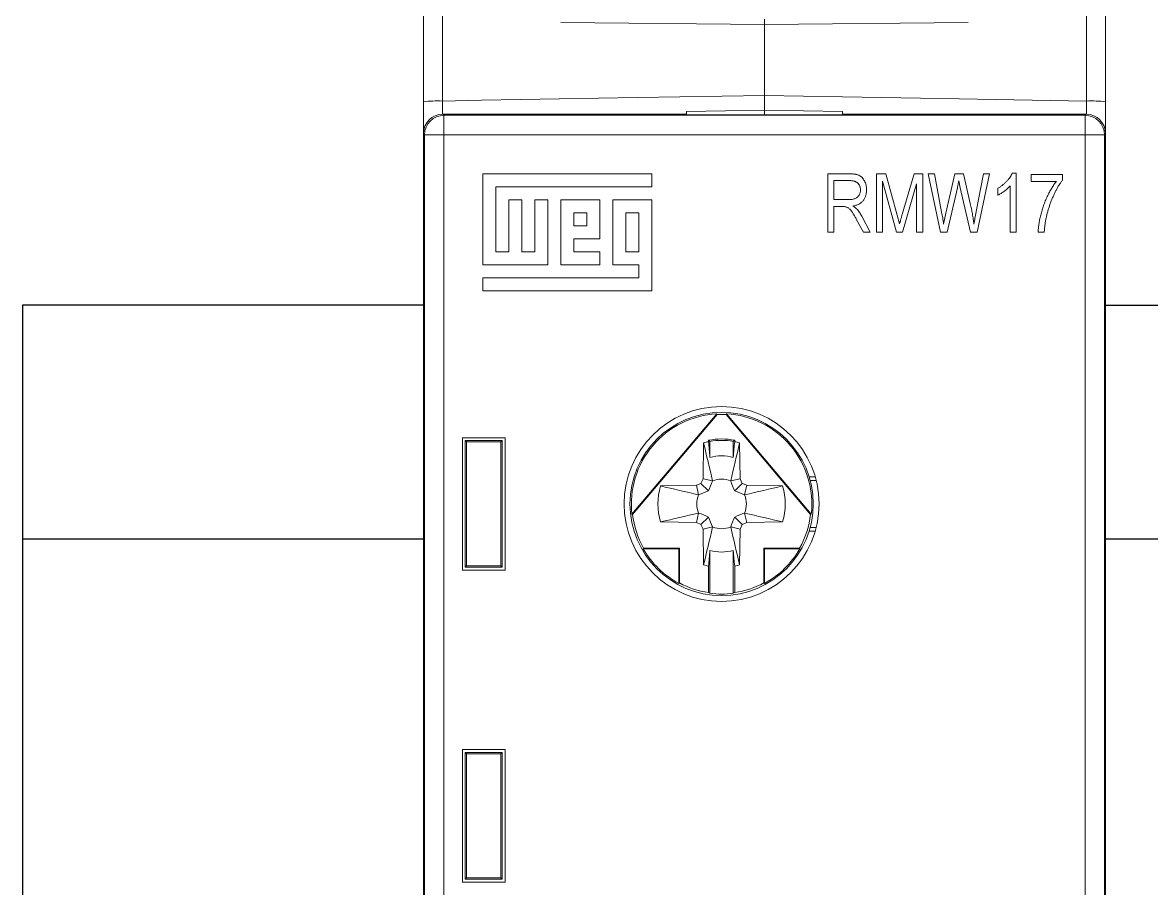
# Model space of a CAD drawing. Header units: millimetres. Extents: x -72 to 2978, y -1067 to 2817.
# Drawn here: x 1490.23 to 1519.18, y 786.95 to 809.17 of the extents above; entities that cross this region are included whole.
import ezdxf

# ---------------------------------------------------------------- set-up
doc = ezdxf.new("R2010")
doc.units = ezdxf.units.MM

msp = doc.modelspace()

# ---------------------------------------------------------------- linework, layer by layer
at = {"color": 7, "linetype": 'Continuous', "lineweight": 15}
for p, q in [((1500.508, 807.138), (1500.508, 814.868)), ((1500.999, 814.892), (1500.999, 807.156)), ((1517.517, 807.156), (1517.517, 814.892)), ((1518.008, 814.868), (1518.008, 807.138)), ((1509.258, 809.123), (1504.038, 809.169)), ((1509.258, 809.123), (1514.479, 809.169)), ((1509.258, 809.123), (1509.258, 807.3)), ((1501.008, 806.818), (1501.037, 806.789)), ((1507.258, 806.818), (1501.008, 806.818)), ((1501.037, 806.289), (1501.037, 806.789)), ((1501.037, 806.789), (1517.479, 806.789)), ((1507.052, 806.808), (1507.052, 806.798)), ((1507.258, 806.808), (1507.052, 806.808)), ((1507.052, 806.798), (1507.052, 806.808)), ((1507.052, 806.798), (1511.464, 806.798)), ((1507.258, 806.884), (1509.258, 806.918)), ((1507.258, 806.798), (1507.258, 806.884)), ((1509.258, 806.918), (1509.258, 806.798)), ((1509.258, 806.918), (1511.258, 806.884)), ((1511.258, 806.884), (1511.258, 806.798)), ((1517.508, 806.818), (1511.258, 806.818)), ((1511.464, 806.808), (1511.258, 806.808)), ((1511.464, 806.798), (1511.464, 806.808)), ((1511.464, 806.798), (1511.464, 806.808)), ((1517.479, 806.789), (1517.508, 806.818)), ((1517.479, 806.289), (1517.479, 806.789)), ((1500.537, 806.289), (1500.508, 806.318)), ((1500.508, 806.318), (1500.508, 762.518)), ((1500.508, 806.174), (1500.508, 762.663)), ((1501.037, 806.289), (1500.537, 806.289)), ((1500.537, 762.548), (1500.537, 806.289)), ((1517.479, 806.289), (1501.037, 806.289)), ((1501.037, 806.289), (1501.037, 762.548)), ((1517.479, 762.548), (1517.479, 806.289)), ((1517.979, 806.289), (1517.479, 806.289)), ((1518.008, 806.318), (1517.979, 806.289)), ((1517.979, 806.289), (1517.979, 762.548)), ((1518.008, 762.518), (1518.008, 806.318)), ((1518.008, 762.663), (1518.008, 806.174)), ((1506.371, 805.289), (1502.037, 805.289)), ((1502.037, 805.289), (1502.037, 802.956)), ((1506.371, 804.956), (1506.371, 805.289)), ((1510.881, 803.789), (1510.881, 805.289)), ((1510.881, 805.289), (1511.432, 805.289)), ((1512.128, 805.289), (1512.372, 805.289)), ((1512.128, 803.789), (1512.128, 805.289)), ((1512.372, 805.289), (1512.664, 804.227)), ((1512.79, 804.245), (1513.096, 805.289)), ((1513.096, 805.289), (1513.316, 805.289)), ((1513.316, 805.289), (1513.316, 803.789)), ((1513.772, 803.789), (1513.459, 805.289)), ((1513.459, 805.289), (1513.617, 805.289)), ((1513.617, 805.289), (1513.801, 804.306)), ((1513.908, 804.276), (1514.144, 805.289)), ((1514.144, 805.289), (1514.361, 805.289)), ((1514.361, 805.289), (1514.536, 804.53)), ((1514.689, 804.325), (1514.874, 805.289)), ((1515.032, 805.289), (1514.711, 803.789)), ((1514.874, 805.289), (1515.032, 805.289)), ((1515.612, 805.309), (1515.713, 805.309)), ((1515.713, 805.309), (1515.713, 803.789)), ((1516.102, 805.094), (1516.102, 805.27)), ((1516.102, 805.27), (1516.901, 805.27)), ((1516.901, 805.27), (1516.901, 805.126)), ((1502.371, 804.956), (1506.371, 804.956)), ((1502.371, 803.289), (1502.371, 804.956)), ((1511.037, 805.114), (1511.037, 804.627)), ((1511.443, 805.114), (1511.037, 805.114)), ((1512.284, 805.098), (1512.284, 803.789)), ((1512.641, 803.789), (1512.284, 805.098)), ((1513.161, 805.027), (1512.801, 803.789)), ((1513.161, 803.789), (1513.161, 805.027)), ((1514.206, 804.932), (1513.943, 803.789)), ((1514.28, 804.932), (1514.242, 805.108)), ((1514.538, 803.789), (1514.28, 804.932)), ((1515.557, 803.789), (1515.557, 804.977)), ((1516.745, 805.094), (1516.102, 805.094)), ((1515.245, 804.744), (1515.245, 804.919)), ((1503.037, 804.622), (1502.704, 804.622)), ((1502.704, 804.622), (1502.704, 803.289)), ((1503.037, 803.289), (1503.037, 804.622)), ((1503.371, 804.622), (1503.371, 803.289)), ((1503.704, 804.622), (1503.371, 804.622)), ((1503.704, 802.956), (1503.704, 804.622)), ((1504.037, 804.622), (1504.037, 802.956)), ((1505.037, 804.622), (1504.037, 804.622)), ((1505.037, 803.622), (1505.037, 804.622)), ((1505.371, 804.622), (1505.371, 802.956)), ((1506.371, 804.622), (1505.371, 804.622)), ((1506.371, 802.289), (1506.371, 804.622)), ((1511.037, 804.627), (1511.403, 804.627)), ((1511.236, 804.451), (1511.037, 804.451)), ((1511.037, 804.451), (1511.037, 803.789)), ((1504.371, 804.289), (1504.371, 803.956)), ((1504.704, 804.289), (1504.371, 804.289)), ((1504.704, 803.956), (1504.704, 804.289)), ((1506.037, 804.289), (1505.704, 804.289)), ((1505.704, 804.289), (1505.704, 803.289)), ((1506.037, 803.289), (1506.037, 804.289)), ((1511.795, 803.789), (1511.622, 804.11)), ((1511.753, 804.199), (1511.972, 803.789)), ((1512.664, 804.227), (1512.722, 804.005)), ((1513.852, 803.999), (1513.908, 804.276)), ((1504.371, 803.956), (1504.704, 803.956)), ((1511.037, 803.789), (1510.881, 803.789)), ((1511.972, 803.789), (1511.795, 803.789)), ((1512.284, 803.789), (1512.128, 803.789)), ((1512.801, 803.789), (1512.641, 803.789)), ((1513.316, 803.789), (1513.161, 803.789)), ((1513.943, 803.789), (1513.772, 803.789)), ((1514.711, 803.789), (1514.538, 803.789)), ((1515.713, 803.789), (1515.557, 803.789)), ((1516.433, 803.789), (1516.278, 803.789)), ((1504.371, 803.289), (1504.371, 803.622)), ((1504.371, 803.622), (1505.037, 803.622)), ((1502.704, 803.289), (1502.371, 803.289)), ((1503.371, 803.289), (1503.037, 803.289)), ((1505.037, 803.289), (1504.371, 803.289)), ((1505.037, 802.956), (1505.037, 803.289)), ((1505.704, 803.289), (1506.037, 803.289)), ((1502.037, 802.956), (1503.704, 802.956)), ((1504.037, 802.956), (1505.037, 802.956)), ((1505.371, 802.956), (1506.037, 802.956)), ((1506.037, 802.956), (1506.037, 802.622)), ((1502.037, 802.622), (1502.037, 802.289)), ((1506.037, 802.622), (1502.037, 802.622)), ((1502.037, 802.289), (1506.371, 802.289)), ((1505.858, 796.557), (1508.034, 799.13)), ((1505.876, 796.551), (1508.042, 799.113)), ((1508.042, 799.113), (1508.034, 799.13)), ((1508.282, 799.13), (1508.274, 799.113)), ((1508.274, 799.113), (1510.44, 796.551)), ((1508.282, 799.13), (1510.458, 796.557)), ((1501.508, 798.518), (1502.608, 798.518)), ((1501.508, 795.118), (1501.508, 798.518)), ((1501.618, 798.409), (1501.583, 798.443)), ((1501.583, 798.443), (1501.583, 795.193)), ((1502.533, 798.443), (1501.583, 798.443)), ((1501.618, 798.409), (1501.618, 795.228)), ((1502.498, 798.409), (1501.618, 798.409)), ((1502.498, 798.409), (1502.533, 798.443)), ((1502.498, 795.228), (1502.498, 798.409)), ((1502.533, 795.193), (1502.533, 798.443)), ((1502.608, 798.518), (1502.608, 795.118)), ((1507.697, 798.384), (1507.681, 797.464)), ((1507.823, 798.452), (1507.823, 798.416)), ((1507.858, 798.423), (1507.858, 798.015)), ((1508.458, 798.015), (1508.458, 798.423)), ((1508.493, 798.416), (1508.493, 798.452)), ((1508.635, 797.464), (1508.619, 798.384)), ((1507.681, 797.464), (1507.629, 797.347)), ((1507.681, 797.464), (1507.926, 797.409)), ((1508.635, 797.464), (1508.391, 797.409)), ((1508.687, 797.347), (1508.635, 797.464)), ((1510.401, 797.518), (1510.558, 797.518)), ((1510.43, 797.418), (1510.585, 797.418)), ((1507.513, 797.296), (1506.592, 797.28)), ((1507.629, 797.347), (1507.513, 797.296)), ((1507.513, 797.296), (1507.567, 797.051)), ((1507.629, 797.347), (1507.823, 797.153)), ((1508.687, 797.347), (1508.493, 797.153)), ((1508.803, 797.296), (1508.687, 797.347)), ((1508.803, 797.296), (1508.749, 797.051)), ((1509.724, 797.28), (1508.803, 797.296)), ((1505.858, 796.557), (1505.876, 796.551)), ((1507.513, 796.341), (1507.567, 796.586)), ((1508.803, 796.341), (1508.749, 796.586)), ((1510.44, 796.551), (1510.458, 796.557)), ((1506.592, 796.357), (1507.513, 796.341)), ((1507.513, 796.341), (1507.629, 796.289)), ((1507.629, 796.289), (1507.823, 796.483)), ((1507.629, 796.289), (1507.681, 796.173)), ((1508.687, 796.289), (1508.493, 796.483)), ((1508.635, 796.173), (1508.687, 796.289)), ((1508.687, 796.289), (1508.803, 796.341)), ((1508.803, 796.341), (1509.724, 796.357)), ((1507.681, 796.173), (1507.926, 796.228)), ((1507.681, 796.173), (1507.697, 795.253)), ((1508.635, 796.173), (1508.391, 796.228)), ((1508.619, 795.253), (1508.635, 796.173)), ((1510.558, 796.118), (1510.401, 796.118)), ((1510.585, 796.218), (1510.43, 796.218)), ((1506.159, 795.686), (1506.149, 795.668)), ((1507.058, 795.668), (1506.149, 795.668)), ((1507.076, 795.686), (1506.159, 795.686)), ((1507.058, 795.668), (1507.076, 795.686)), ((1507.058, 794.781), (1507.058, 795.668)), ((1507.076, 794.792), (1507.076, 795.686)), ((1509.241, 795.686), (1509.241, 794.792)), ((1510.157, 795.686), (1509.241, 795.686)), ((1509.258, 795.668), (1509.241, 795.686)), ((1510.167, 795.668), (1509.258, 795.668)), ((1509.258, 795.668), (1509.258, 794.781)), ((1507.858, 795.622), (1507.858, 794.526)), ((1508.458, 794.526), (1508.458, 795.622)), ((1502.608, 795.118), (1501.508, 795.118)), ((1501.618, 795.228), (1501.583, 795.193)), ((1501.583, 795.193), (1502.533, 795.193)), ((1501.618, 795.228), (1502.498, 795.228)), ((1502.498, 795.228), (1502.533, 795.193)), ((1507.823, 795.221), (1507.823, 794.545)), ((1508.493, 794.545), (1508.493, 795.221)), ((1507.058, 794.781), (1507.076, 794.792)), ((1509.241, 794.792), (1509.258, 794.781)), ((1501.508, 790.518), (1502.608, 790.518)), ((1501.508, 787.118), (1501.508, 790.518)), ((1502.608, 790.518), (1502.608, 787.118)), ((1501.618, 790.409), (1501.583, 790.443)), ((1501.583, 790.443), (1501.583, 787.193)), ((1502.533, 790.443), (1501.583, 790.443)), ((1501.618, 790.409), (1501.618, 787.228)), ((1502.498, 790.409), (1501.618, 790.409)), ((1502.498, 790.409), (1502.533, 790.443)), ((1502.498, 787.228), (1502.498, 790.409)), ((1502.533, 787.193), (1502.533, 790.443)), ((1502.608, 787.118), (1501.508, 787.118)), ((1501.618, 787.228), (1501.583, 787.193)), ((1501.583, 787.193), (1502.533, 787.193)), ((1501.618, 787.228), (1502.498, 787.228)), ((1502.498, 787.228), (1502.533, 787.193))]:
    msp.add_line(p, q, dxfattribs=at)
at = {"color": 102, "linetype": 'Continuous', "lineweight": 15}
msp.add_line((1509.258, 809.123), (1509.258, 809.258), dxfattribs=at)
msp.add_line((1518.008, 800.174), (1518.008, 806.174))
at = {"color": 6}
for p, q in [((1500.508, 801.918), (1490.228, 801.918)), ((1490.228, 801.918), (1490.228, 795.918)), ((1500.508, 795.918), (1490.228, 795.918)), ((1490.228, 795.918), (1490.228, 766.918))]:
    msp.add_line(p, q, dxfattribs=at)
at = {"color": 6, "linetype": 'ByBlock'}
for p, q in [((1518.008, 801.918), (1524.162, 801.918)), ((1524.162, 795.918), (1518.008, 795.918))]:
    msp.add_line(p, q, dxfattribs=at)
at = {"color": 7, "linetype": 'Continuous', "lineweight": 15, "flags": 128}
for points in [[(1500.999, 807.156), (1501.999, 807.174), (1505.998, 807.243), (1509.258, 807.3)], [(1509.258, 807.3), (1510.258, 807.283), (1514.257, 807.213), (1517.517, 807.156)], [(1510.167, 795.668), (1510.162, 795.677), (1510.157, 795.686)]]:
    msp.add_lwpolyline(points, dxfattribs=at)
at = {"color": 7, "linetype": 'Continuous', "lineweight": 15}
for radius in [2.5, 2.35]:
    msp.add_circle((1508.158, 796.818), radius, dxfattribs=at)
for centre, radius, start, end in [((1500.878, 803.734), 3.424, 87.9713, 96.2035), ((1517.638, 803.734), 3.424, 83.7965, 92.0287), ((1501.037, 806.289), 0.5, 90.0017, 179.9984), ((1517.479, 806.289), 0.5, 0.0016, 89.9983), ((1508.158, 796.818), 2.315, 93.0745, 186.4936), ((1508.158, 796.818), 2.298, 87.1131, 92.8869), ((1508.158, 796.818), 2.315, 353.5064, 86.9255), ((1508.158, 796.818), 1.632, 101.8415, 106.4118), ((1508.158, 796.818), 1.667, 78.4101, 101.5899), ((1508.158, 796.818), 1.632, 79.4085, 100.5915), ((1508.158, 796.818), 1.632, 73.5882, 78.1585), ((1508.158, 796.818), 1.233, 75.9215, 104.0785), ((1508.158, 796.818), 0.635, 68.5164, 111.4836), ((1508.158, 796.818), 1.632, 163.5882, 196.4118), ((1508.158, 796.818), 1.632, 343.5882, 16.4118), ((1508.158, 796.818), 0.635, 158.5164, 201.4836), ((1508.158, 796.818), 0.635, 338.5164, 21.4836), ((1508.158, 796.818), 2.298, 186.6813, 209.5325), ((1508.158, 796.818), 2.298, 330.4675, 353.3187), ((1508.158, 796.818), 0.635, 248.5164, 291.4836), ((1508.158, 796.818), 2.315, 209.7846, 241.6313), ((1508.158, 796.818), 2.315, 298.3687, 330.2154), ((1508.158, 796.818), 1.233, 255.9215, 284.0785), ((1508.158, 796.818), 1.632, 253.5882, 258.1585), ((1508.158, 796.818), 1.632, 281.8415, 286.4118), ((1508.158, 796.818), 2.298, 241.8906, 261.6181), ((1508.158, 796.818), 2.312, 262.5431, 277.4569), ((1508.158, 796.818), 2.298, 278.3819, 298.1094)]:
    msp.add_arc(centre, radius, start, end, dxfattribs=at)
for centre, major_axis, ratio, start_param, end_param in [((1501.008, 806.318), (-0.354, 0.354), 0.999973, 5.497801, 7.06857), ((1517.508, 806.318), (0.354, 0.354), 0.999973, 5.497801, 7.06857), ((1509.315, 796.818), (2.894, 0), 0.916608, 4.17078, 4.184807), ((1507.001, 796.818), (2.894, 0), 0.916608, 5.239971, 5.253998)]:
    msp.add_ellipse(centre, major_axis=major_axis, ratio=ratio, start_param=start_param, end_param=end_param, dxfattribs=at)
for points, knots in [([(1509.258, 807.3), (1509.258, 807.245), (1509.258, 807.133), (1509.258, 806.993), (1509.258, 806.934), (1509.258, 806.908)], [0, 0, 0, 0, 0.359008, 0.718015, 1, 1, 1, 1]), ([(1509.258, 806.908), (1509.258, 806.914), (1509.258, 806.946), (1509.258, 807.051), (1509.258, 807.183), (1509.258, 807.269), (1509.258, 807.3)], [0, 0, 0, 0, 0.087417, 0.44514, 0.802841, 1, 1, 1, 1]), ([(1500.508, 807.138), (1500.508, 807.077), (1500.508, 806.903), (1500.508, 806.637), (1500.508, 806.414), (1500.508, 806.341), (1500.508, 806.318)], [0, 0, 0, 0, 0.183153, 0.515053, 0.846973, 1, 1, 1, 1]), ([(1518.008, 806.318), (1518.008, 806.381), (1518.008, 806.51), (1518.008, 806.804), (1518.008, 807.027), (1518.008, 807.138)], [0, 0, 0, 0, 0.322195, 0.661098, 1, 1, 1, 1]), ([(1511.432, 805.289), (1511.446, 805.289), (1511.473, 805.289), (1511.512, 805.287), (1511.548, 805.283), (1511.582, 805.279), (1511.612, 805.273), (1511.64, 805.265), (1511.665, 805.257), (1511.694, 805.244), (1511.728, 805.223), (1511.764, 805.191), (1511.796, 805.151), (1511.824, 805.105), (1511.847, 805.054), (1511.863, 804.998), (1511.873, 804.938), (1511.874, 804.897), (1511.875, 804.876)], [0, 0, 0, 0, 0.059861, 0.115867, 0.168079, 0.216582, 0.261137, 0.301832, 0.339688, 0.374291, 0.44084, 0.509232, 0.581286, 0.658766, 0.739724, 0.822665, 0.908999, 1, 1, 1, 1]), ([(1515.245, 804.919), (1515.266, 804.932), (1515.308, 804.957), (1515.367, 805), (1515.422, 805.048), (1515.473, 805.099), (1515.518, 805.151), (1515.557, 805.204), (1515.588, 805.256), (1515.604, 805.291), (1515.612, 805.309)], [0, 0, 0, 0, 0.135284, 0.26941, 0.402801, 0.536191, 0.665211, 0.785343, 0.896318, 1, 1, 1, 1]), ([(1511.719, 804.875), (1511.719, 804.884), (1511.718, 804.901), (1511.715, 804.927), (1511.71, 804.951), (1511.702, 804.974), (1511.692, 804.995), (1511.681, 805.015), (1511.666, 805.033), (1511.65, 805.05), (1511.631, 805.065), (1511.611, 805.078), (1511.588, 805.089), (1511.563, 805.099), (1511.536, 805.105), (1511.507, 805.11), (1511.476, 805.113), (1511.454, 805.114), (1511.443, 805.114)], [0, 0, 0, 0, 0.065327, 0.127357, 0.18677, 0.244741, 0.300513, 0.356097, 0.411409, 0.467417, 0.524221, 0.583217, 0.643559, 0.706897, 0.774123, 0.84489, 0.920043, 1, 1, 1, 1]), ([(1514.242, 805.108), (1514.239, 805.092), (1514.233, 805.061), (1514.224, 805.016), (1514.215, 804.973), (1514.209, 804.945), (1514.206, 804.932)], [0, 0, 0, 0, 0.270605, 0.527888, 0.770564, 1, 1, 1, 1]), ([(1515.557, 804.977), (1515.547, 804.966), (1515.527, 804.944), (1515.493, 804.911), (1515.455, 804.878), (1515.412, 804.845), (1515.369, 804.814), (1515.326, 804.787), (1515.285, 804.763), (1515.258, 804.75), (1515.245, 804.744)], [0, 0, 0, 0, 0.111569, 0.231228, 0.361627, 0.501035, 0.640157, 0.769329, 0.889276, 1, 1, 1, 1]), ([(1516.278, 803.789), (1516.278, 803.805), (1516.279, 803.838), (1516.283, 803.888), (1516.288, 803.94), (1516.295, 803.994), (1516.304, 804.05), (1516.316, 804.108), (1516.328, 804.168), (1516.348, 804.25), (1516.375, 804.353), (1516.415, 804.474), (1516.46, 804.592), (1516.511, 804.707), (1516.565, 804.815), (1516.623, 804.916), (1516.681, 805.01), (1516.724, 805.067), (1516.745, 805.094)], [0, 0, 0, 0, 0.034222, 0.069813, 0.107007, 0.145882, 0.186019, 0.227874, 0.271427, 0.316576, 0.408093, 0.498715, 0.588596, 0.678127, 0.765339, 0.847918, 0.925972, 1, 1, 1, 1]), ([(1516.901, 805.126), (1516.886, 805.106), (1516.856, 805.066), (1516.814, 805.001), (1516.773, 804.933), (1516.733, 804.86), (1516.694, 804.782), (1516.657, 804.7), (1516.622, 804.614), (1516.588, 804.524), (1516.556, 804.432), (1516.528, 804.34), (1516.503, 804.247), (1516.482, 804.155), (1516.464, 804.064), (1516.45, 803.972), (1516.44, 803.881), (1516.435, 803.82), (1516.433, 803.789)], [0, 0, 0, 0, 0.051765, 0.105365, 0.161209, 0.219212, 0.279359, 0.342018, 0.40698, 0.474589, 0.542816, 0.610255, 0.676789, 0.742504, 0.807531, 0.872125, 0.936173, 1, 1, 1, 1]), ([(1511.403, 804.627), (1511.422, 804.627), (1511.457, 804.628), (1511.506, 804.632), (1511.548, 804.641), (1511.584, 804.653), (1511.614, 804.669), (1511.64, 804.688), (1511.664, 804.712), (1511.683, 804.739), (1511.7, 804.769), (1511.711, 804.803), (1511.718, 804.838), (1511.719, 804.862), (1511.719, 804.875)], [0, 0, 0, 0, 0.122755, 0.230056, 0.322791, 0.40207, 0.47475, 0.545845, 0.616658, 0.689747, 0.764806, 0.840517, 0.918295, 1, 1, 1, 1]), ([(1511.875, 804.876), (1511.875, 804.862), (1511.874, 804.834), (1511.87, 804.794), (1511.863, 804.756), (1511.853, 804.72), (1511.841, 804.686), (1511.825, 804.654), (1511.807, 804.624), (1511.786, 804.597), (1511.762, 804.571), (1511.735, 804.548), (1511.706, 804.527), (1511.675, 804.509), (1511.641, 804.493), (1511.604, 804.48), (1511.565, 804.469), (1511.538, 804.464), (1511.524, 804.461)], [0, 0, 0, 0, 0.070124, 0.136973, 0.201515, 0.263247, 0.323812, 0.382633, 0.440984, 0.498977, 0.557187, 0.615133, 0.67446, 0.734991, 0.797237, 0.861968, 0.929489, 1, 1, 1, 1]), ([(1511.622, 804.11), (1511.614, 804.125), (1511.598, 804.154), (1511.576, 804.195), (1511.554, 804.231), (1511.535, 804.264), (1511.516, 804.293), (1511.5, 804.317), (1511.485, 804.338), (1511.467, 804.359), (1511.446, 804.381), (1511.421, 804.403), (1511.396, 804.42), (1511.371, 804.432), (1511.343, 804.441), (1511.312, 804.447), (1511.275, 804.451), (1511.25, 804.451), (1511.236, 804.451)], [0, 0, 0, 0, 0.092728, 0.177366, 0.254414, 0.323889, 0.385354, 0.438553, 0.484631, 0.522952, 0.588828, 0.648611, 0.702575, 0.751873, 0.802247, 0.860186, 0.925559, 1, 1, 1, 1]), ([(1511.524, 804.461), (1511.534, 804.456), (1511.554, 804.445), (1511.581, 804.427), (1511.603, 804.41), (1511.616, 804.397), (1511.622, 804.391)], [0, 0, 0, 0, 0.289711, 0.551497, 0.788143, 1, 1, 1, 1]), ([(1511.622, 804.391), (1511.634, 804.376), (1511.659, 804.347), (1511.692, 804.3), (1511.725, 804.251), (1511.743, 804.216), (1511.753, 804.199)], [0, 0, 0, 0, 0.245563, 0.493888, 0.744613, 1, 1, 1, 1]), ([(1514.536, 804.53), (1514.546, 804.484), (1514.566, 804.394), (1514.592, 804.26), (1514.614, 804.128), (1514.626, 804.042), (1514.631, 803.999)], [0, 0, 0, 0, 0.260311, 0.513506, 0.759855, 1, 1, 1, 1]), ([(1512.722, 804.005), (1512.724, 804.012), (1512.728, 804.028), (1512.735, 804.052), (1512.743, 804.078), (1512.75, 804.107), (1512.759, 804.138), (1512.769, 804.172), (1512.779, 804.208), (1512.787, 804.233), (1512.79, 804.245)], [0, 0, 0, 0, 0.090712, 0.190611, 0.302053, 0.422037, 0.551217, 0.690772, 0.840366, 1, 1, 1, 1]), ([(1513.801, 804.306), (1513.811, 804.255), (1513.83, 804.153), (1513.845, 804.05), (1513.852, 803.999)], [0, 0, 0, 0, 0.497105, 1, 1, 1, 1]), ([(1514.631, 803.999), (1514.635, 804.024), (1514.644, 804.076), (1514.657, 804.155), (1514.673, 804.239), (1514.684, 804.296), (1514.689, 804.325)], [0, 0, 0, 0, 0.229818, 0.473981, 0.729798, 1, 1, 1, 1])]:
    msp.add_open_spline(points, degree=3, knots=knots, dxfattribs=at)
at = {"color": 102, "linetype": 'Continuous', "lineweight": 15}
for points, knots in [([(1500.996, 806.815), (1500.996, 806.845), (1500.996, 806.914), (1500.998, 807.039), (1500.999, 807.126), (1500.999, 807.156)], [0, 0, 0, 0, 0.325567, 0.760139, 1, 1, 1, 1]), ([(1517.517, 807.156), (1517.518, 807.101), (1517.519, 806.99), (1517.52, 806.872), (1517.52, 806.828), (1517.52, 806.819)], [0, 0, 0, 0, 0.440566, 0.881035, 1, 1, 1, 1])]:
    msp.add_open_spline(points, degree=3, knots=knots, dxfattribs=at)
at = {"color": 7, "linetype": 'Continuous', "lineweight": 15}
for points in [[(1507.697, 798.384), (1507.773, 798.06), (1507.85, 797.736), (1507.926, 797.409)], [(1507.823, 798.452), (1507.835, 798.442), (1507.847, 798.432), (1507.858, 798.423)], [(1507.858, 798.015), (1507.847, 798.149), (1507.835, 798.282), (1507.823, 798.416)], [(1508.391, 797.409), (1508.467, 797.736), (1508.543, 798.06), (1508.619, 798.384)], [(1508.493, 798.452), (1508.481, 798.442), (1508.47, 798.432), (1508.458, 798.423)], [(1508.493, 798.416), (1508.481, 798.282), (1508.47, 798.149), (1508.458, 798.015)], [(1507.926, 797.409), (1507.893, 797.326), (1507.86, 797.242), (1507.823, 797.153)], [(1508.391, 797.409), (1508.423, 797.326), (1508.456, 797.242), (1508.493, 797.153)], [(1507.567, 797.051), (1507.24, 797.127), (1506.917, 797.203), (1506.592, 797.28)], [(1507.567, 797.051), (1507.65, 797.083), (1507.734, 797.116), (1507.823, 797.153)], [(1508.749, 797.051), (1508.666, 797.083), (1508.582, 797.116), (1508.493, 797.153)], [(1509.724, 797.28), (1509.4, 797.203), (1509.076, 797.127), (1508.749, 797.051)], [(1506.592, 796.357), (1506.917, 796.434), (1507.24, 796.51), (1507.567, 796.586)], [(1507.567, 796.586), (1507.65, 796.554), (1507.734, 796.52), (1507.823, 796.483)], [(1508.749, 796.586), (1508.666, 796.554), (1508.582, 796.52), (1508.493, 796.483)], [(1508.749, 796.586), (1509.076, 796.51), (1509.4, 796.434), (1509.724, 796.357)], [(1507.926, 796.228), (1507.893, 796.31), (1507.86, 796.395), (1507.823, 796.483)], [(1508.391, 796.228), (1508.423, 796.31), (1508.456, 796.395), (1508.493, 796.483)], [(1507.697, 795.253), (1507.773, 795.577), (1507.85, 795.901), (1507.926, 796.228)], [(1508.619, 795.253), (1508.543, 795.577), (1508.467, 795.901), (1508.391, 796.228)], [(1507.823, 795.221), (1507.835, 795.354), (1507.847, 795.488), (1507.858, 795.622)], [(1508.458, 795.622), (1508.47, 795.488), (1508.481, 795.354), (1508.493, 795.221)]]:
    msp.add_open_spline(points, degree=3, dxfattribs=at)

doc.saveas('drawing.dxf')
